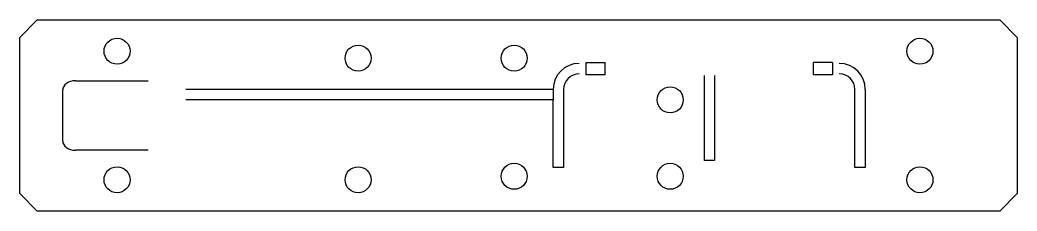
# Model space of a CAD drawing. Extents: x 0 to 1260, y 0 to 368.
# Drawn here: x 685 to 1260, y 258 to 368 of the extents above; entities that cross this region are included whole.
import ezdxf

# ---------------------------------------------------------------- set-up
doc = ezdxf.new("R2010")
doc.units = 0
doc.linetypes.add('SLD-CONTINUA', pattern=[0])
doc.layers.get('0').update_dxf_attribs({"linetype": 'CONTINUOUS'})
doc.layers.add('MARCADO', color=5, linetype='CONTINUOUS')

msp = doc.modelspace()

# ---------------------------------------------------------------- linework, layer by layer
at = {"color": 7, "linetype": 'SLD-CONTINUA'}
for p, q in [((695.11395429, 368.23984443), (685.11393403, 358.23984465)), ((695.11395429, 368.23984443), (1250.11394654, 368.23984443)), ((1260.11394446, 358.23984465), (1250.11394654, 368.23984443)), ((685.11393403, 268.23984667), (685.11393403, 358.23984465)), ((1260.11394446, 358.23984465), (1260.11394446, 268.23984667)), ((1011.6139475, 343.73984507), (1022.6139475, 343.73984507)), ((1011.6139475, 343.23984499), (1011.6139475, 343.73984507)), ((1011.6139475, 336.73984491), (1011.6139475, 343.23984499)), ((1022.6139475, 336.73984491), (1022.6139475, 343.73984507)), ((1142.61394656, 343.73984507), (1142.61394656, 336.73984491)), ((1153.61394656, 343.73984507), (1153.61394656, 343.23984499)), ((1153.61394656, 343.23984499), (1153.61394656, 336.73984491)), ((1022.6139475, 336.73984491), (1011.6139475, 336.73984491)), ((1153.61394656, 336.73984491), (1142.61394656, 336.73984491)), ((685.11393403, 268.23984667), (695.11395429, 258.2398413)), ((1250.11394654, 258.2398413), (1260.11394446, 268.23984667)), ((1250.11394654, 258.2398413), (695.11395429, 258.2398413))]:
    msp.add_line(p, q, dxfattribs=at)
msp.add_line((1153.61394656, 343.73984507), (1142.61394656, 343.73984507))
for centre in [(741.11394595, 350.23984494), (1204.11394595, 350.23984494), (880.11394595, 346.23984494), (970.11394595, 346.23984494), (1060.11394595, 322.23984494), (741.11394595, 276.23984494), (880.11394595, 276.23984494), (970.11394595, 278.23984494), (1060.11394595, 278.23984494), (1204.11394595, 276.23984494)]:
    msp.add_circle(centre, 7.5, dxfattribs=at)
at = {"layer": 'MARCADO', "linetype": 'SLD-CONTINUA'}
for p, q in [((1079.61394374, 336.21495708), (1079.61394374, 287.23984419)), ((1085.61394845, 336.29417903), (1085.61394845, 287.23984419)), ((709.77124308, 298.43984379), (709.77124308, 328.03984473)), ((717.12514495, 333.23984475), (758.9858744, 333.23984475)), ((992.6139388, 328.23984532), (780.71393403, 328.23984532)), ((992.6139388, 328.23984532), (992.6139388, 322.23984527)), ((998.61395096, 328.23984532), (998.61395096, 283.23984354)), ((1166.6139459, 283.23984354), (1166.6139459, 328.23984532)), ((1172.61394595, 328.23984532), (1172.61394595, 283.23984354)), ((992.6139388, 322.23984527), (780.71393403, 322.23984527)), ((900.51397418, 322.23984527), (900.23979281, 322.23984527)), ((992.6139388, 283.23984354), (992.6139388, 322.23984527)), ((758.9858744, 293.23984518), (717.12514495, 293.23984518)), ((998.61395096, 283.23984354), (992.6139388, 283.23984354)), ((1085.61394845, 287.23984419), (1079.61394374, 287.23984419)), ((1172.61394595, 283.23984354), (1166.6139459, 283.23984354))]:
    msp.add_line(p, q, dxfattribs=at)
for centre, radius, start, end in [((1007.61394595, 328.23984494), 15, 90, 180), ((1157.61394595, 328.23984494), 15, 0, 90), ((1007.61394595, 328.23984494), 9, 90, 180), ((1157.61394595, 328.23984494), 9, 0, 90)]:
    msp.add_arc(centre, radius, start, end, dxfattribs=at)
for centre, start_param, end_param in [((717.125144, 328.03984494), 1.5707963268, 3.1415926536), ((717.125144, 298.43984494), 3.1415926536, 4.7123889804)]:
    msp.add_ellipse(centre, major_axis=(7.35391052, 0), ratio=0.7071067812, start_param=start_param, end_param=end_param, dxfattribs=at)

doc.saveas('drawing.dxf')
